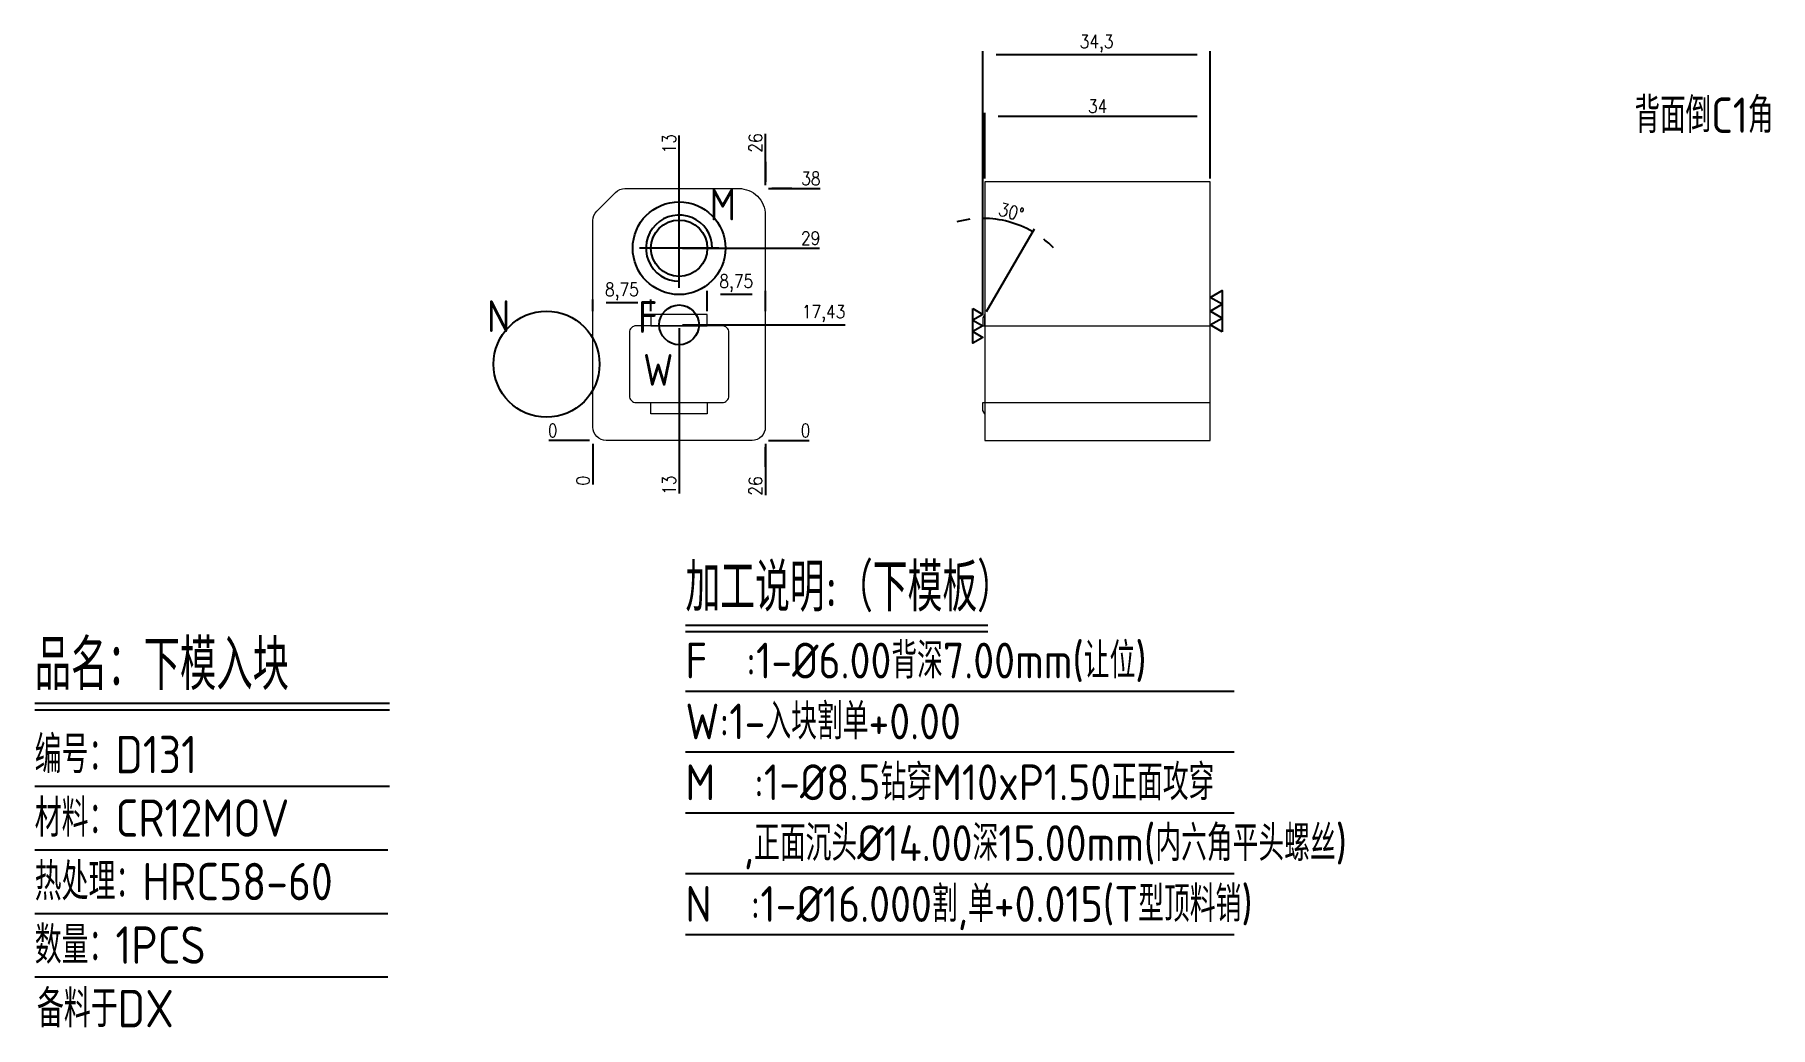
# Model space of a CAD drawing. Header units: millimetres. Extents: x 121801 to 122063, y -5222 to -5072.
import ezdxf
from ezdxf.enums import TextEntityAlignment as Align

# ---------------------------------------------------------------- set-up
doc = ezdxf.new("R2010")
doc.units = ezdxf.units.MM
for name, pattern in [('CENTER', [0]), ('DASHED', [0]), ('HIDDEN', [0])]:
    doc.linetypes.add(name, pattern=pattern)
for name, color, linetype in [('DIE_P', 2, 'Continuous'), ('DIM', 4, 'Continuous'), ('PRESS', 3, 'Continuous'), ('TEXT', 4, 'Continuous')]:
    doc.layers.add(name, color=color, linetype=linetype)
doc.styles.add('gbenor', font='gbenor.shx', dxfattribs={"bigfont": 'gbcbig.shx'})
doc.styles.get("Standard").update_dxf_attribs({"font": 'txt.shx', "width": 0.85, "bigfont": 'ctxt.shx'})
doc.dimstyles.new('T-2-WX', dxfattribs={"dimtxt": 2, "dimasz": 2, "dimexe": 0.5, "dimexo": 0.5, "dimgap": 0.5, "dimtad": 1, "dimtxsty": 'Standard', "dimblk": 'OPEN30', "dimcen": 0, "dimazin": 3, "dimtfac": 1, "dimtmove": 0, "dimatfit": 3, "dimldrblk": 'OPEN30', "dimlwd": -1, "dimlwe": -1})

# ---------------------------------------------------------------- blocks, each defined once
blk = doc.blocks.new('*D7579')
at = {"layer": 'Defpoints', "color": 0}
for p in [(121885.47, -5133.1), (121911.47, -5133.1), (121916.47, -5133.1)]:
    blk.add_point(p, dxfattribs=at)
at = {"layer": 'DIM', "color": 0}
blk.add_line((121911.97, -5133.1), (121918.1, -5133.1), dxfattribs=at)
at = {"layer": 'DIM', "color": 0, "insert": (121917.53, -5131.6), "char_height": 2, "attachment_point": 5}
blk.add_mtext('0', dxfattribs=at)
blk = doc.blocks.new('_Open30')
blk = doc.blocks.new('*D7580')
at = {"layer": 'Defpoints', "color": 0}
for p in [(121898.47, -5115.67), (121916.47, -5115.67), (121885.47, -5133.1)]:
    blk.add_point(p, dxfattribs=at)
at = {"layer": 'DIM', "color": 0}
for p, q in [((121898.97, -5115.67), (121908.47, -5115.67)), ((121908.47, -5115.67), (121912.47, -5115.67)), ((121912.47, -5115.67), (121923.52, -5115.67))]:
    blk.add_line(p, q, dxfattribs=at)
at = {"layer": 'DIM', "color": 0, "insert": (121920.25, -5113.98), "char_height": 2, "attachment_point": 5}
blk.add_mtext('17,43', dxfattribs=at)
blk = doc.blocks.new('*D7581')
at = {"layer": 'Defpoints', "color": 0}
for p in [(121898.47, -5104.1), (121916.47, -5104.1), (121885.47, -5133.1)]:
    blk.add_point(p, dxfattribs=at)
at = {"layer": 'DIM', "color": 0}
for p, q in [((121898.97, -5104.1), (121908.47, -5104.1)), ((121908.47, -5104.1), (121912.47, -5104.1)), ((121912.47, -5104.1), (121919.64, -5104.1))]:
    blk.add_line(p, q, dxfattribs=at)
at = {"layer": 'DIM', "color": 0, "insert": (121918.3, -5102.6), "char_height": 2, "attachment_point": 5}
blk.add_mtext('29', dxfattribs=at)
blk = doc.blocks.new('*D7582')
at = {"layer": 'Defpoints', "color": 0}
for p in [(121911.47, -5095.1), (121916.47, -5095.1), (121885.47, -5133.1)]:
    blk.add_point(p, dxfattribs=at)
at = {"layer": 'DIM', "color": 0}
for p, q in [((121911.97, -5095.1), (121915.47, -5095.1)), ((121915.47, -5095.1), (121912.47, -5095.1)), ((121912.47, -5095.1), (121919.72, -5095.1))]:
    blk.add_line(p, q, dxfattribs=at)
at = {"layer": 'DIM', "color": 0, "insert": (121918.34, -5093.6), "char_height": 2, "attachment_point": 5}
blk.add_mtext('38', dxfattribs=at)
blk = doc.blocks.new('*D7583')
at = {"layer": 'Defpoints', "color": 0}
for p in [(121880.47, -5133.1), (121885.47, -5133.1), (121885.47, -5133.1)]:
    blk.add_point(p, dxfattribs=at)
at = {"layer": 'DIM', "color": 0}
blk.add_line((121884.97, -5133.1), (121878.83, -5133.1), dxfattribs=at)
at = {"layer": 'DIM', "color": 0, "insert": (121879.4, -5131.6), "char_height": 2, "attachment_point": 5}
blk.add_mtext('0', dxfattribs=at)
blk = doc.blocks.new('*D7584')
at = {"layer": 'Defpoints', "color": 0}
for p in [(121885.47, -5133.1), (121911.47, -5133.1), (121911.47, -5138.1)]:
    blk.add_point(p, dxfattribs=at)
at = {"layer": 'DIM', "color": 0}
for p, q in [((121911.47, -5133.6), (121911.47, -5137.1)), ((121911.47, -5137.1), (121911.47, -5134.1)), ((121911.47, -5134.1), (121911.47, -5141.36))]:
    blk.add_line(p, q, dxfattribs=at)
at = {"layer": 'DIM', "color": 0, "insert": (121909.97, -5139.98), "char_height": 2, "attachment_point": 5, "rotation": 90}
blk.add_mtext('26', dxfattribs=at)
blk = doc.blocks.new('*D7585')
at = {"layer": 'Defpoints', "color": 0}
for p in [(121898.47, -5115.67), (121885.47, -5133.1), (121898.47, -5138.1)]:
    blk.add_point(p, dxfattribs=at)
at = {"layer": 'DIM', "color": 0}
for p, q in [((121898.47, -5116.17), (121898.47, -5130.1)), ((121898.47, -5130.1), (121898.47, -5134.1)), ((121898.47, -5134.1), (121898.47, -5141.11))]:
    blk.add_line(p, q, dxfattribs=at)
at = {"layer": 'DIM', "color": 0, "insert": (121896.97, -5139.86), "char_height": 2, "attachment_point": 5, "rotation": 90}
blk.add_mtext('13', dxfattribs=at)
blk = doc.blocks.new('*D7586')
at = {"layer": 'Defpoints', "color": 0}
for p in [(121885.47, -5133.1), (121885.47, -5133.1), (121885.47, -5138.1)]:
    blk.add_point(p, dxfattribs=at)
at = {"layer": 'DIM', "color": 0}
blk.add_line((121885.47, -5133.6), (121885.47, -5139.74), dxfattribs=at)
at = {"layer": 'DIM', "color": 0, "insert": (121883.97, -5139.17), "char_height": 2, "attachment_point": 5, "rotation": 90}
blk.add_mtext('0', dxfattribs=at)
blk = doc.blocks.new('*D7587')
at = {"layer": 'Defpoints', "color": 0}
for p in [(121911.47, -5090.1), (121911.47, -5095.1), (121885.47, -5133.1)]:
    blk.add_point(p, dxfattribs=at)
at = {"layer": 'DIM', "color": 0}
for p, q in [((121911.47, -5094.1), (121911.47, -5086.85)), ((121911.47, -5094.6), (121911.47, -5091.1)), ((121911.47, -5091.1), (121911.47, -5094.1))]:
    blk.add_line(p, q, dxfattribs=at)
at = {"layer": 'DIM', "color": 0, "insert": (121909.97, -5088.23), "char_height": 2, "attachment_point": 5, "rotation": 90}
blk.add_mtext('26', dxfattribs=at)
blk = doc.blocks.new('*D7588')
at = {"layer": 'Defpoints', "color": 0}
for p in [(121898.47, -5090.1), (121898.47, -5104.1), (121885.47, -5133.1)]:
    blk.add_point(p, dxfattribs=at)
at = {"layer": 'DIM', "color": 0}
for p, q in [((121898.47, -5094.1), (121898.47, -5087.09)), ((121898.47, -5098.1), (121898.47, -5094.1)), ((121898.47, -5103.6), (121898.47, -5098.1))]:
    blk.add_line(p, q, dxfattribs=at)
at = {"layer": 'DIM', "color": 0, "insert": (121896.97, -5088.35), "char_height": 2, "attachment_point": 5, "rotation": 90}
blk.add_mtext('13', dxfattribs=at)
blk = doc.blocks.new('*D7589')
at = {"layer": 'Defpoints', "color": 0}
for p in [(121978.59, -5084.18), (121944.59, -5094.1), (121978.59, -5094.1)]:
    blk.add_point(p, dxfattribs=at)
at = {"layer": 'DIM', "color": 0}
for p, q in [((121944.59, -5093.6), (121944.59, -5083.68)), ((121978.59, -5093.6), (121978.59, -5083.68)), ((121946.59, -5084.18), (121976.59, -5084.18))]:
    blk.add_line(p, q, dxfattribs=at)
at = {"layer": 'DIM', "color": 0, "insert": (121961.59, -5082.68), "char_height": 2, "attachment_point": 5}
blk.add_mtext('34', dxfattribs=at)
blk = doc.blocks.new('*D7590')
at = {"layer": 'Defpoints', "color": 0}
for p in [(121978.59, -5074.9), (121978.59, -5094.1), (121944.29, -5114.62)]:
    blk.add_point(p, dxfattribs=at)
at = {"layer": 'DIM', "color": 0}
for p, q in [((121944.29, -5114.12), (121944.29, -5074.4)), ((121946.29, -5074.9), (121976.59, -5074.9)), ((121978.59, -5093.6), (121978.59, -5074.4))]:
    blk.add_line(p, q, dxfattribs=at)
at = {"layer": 'DIM', "color": 0, "insert": (121961.44, -5073.21), "char_height": 2, "attachment_point": 5}
blk.add_mtext('34,3', dxfattribs=at)
blk = doc.blocks.new('*D7591')
at = {"layer": 'Defpoints', "color": 0}
for p in [(121885.47, -5112.33), (121885.47, -5114.1), (121894.22, -5114.1)]:
    blk.add_point(p, dxfattribs=at)
at = {"layer": 'DIM', "color": 0}
for p, q in [((121885.47, -5113.6), (121885.47, -5111.83)), ((121892.22, -5112.33), (121887.47, -5112.33)), ((121894.22, -5113.6), (121894.22, -5111.83))]:
    blk.add_line(p, q, dxfattribs=at)
at = {"layer": 'DIM', "color": 0, "insert": (121889.84, -5110.64), "char_height": 2, "attachment_point": 5}
blk.add_mtext('8,75', dxfattribs=at)
blk = doc.blocks.new('*D7592')
at = {"layer": 'Defpoints', "color": 0}
for p in [(121911.47, -5111.06), (121902.72, -5114.1), (121911.47, -5114.1)]:
    blk.add_point(p, dxfattribs=at)
at = {"layer": 'DIM', "color": 0}
for p, q in [((121902.72, -5113.6), (121902.72, -5110.56)), ((121904.72, -5111.06), (121909.47, -5111.06)), ((121911.47, -5113.6), (121911.47, -5110.56))]:
    blk.add_line(p, q, dxfattribs=at)
at = {"layer": 'DIM', "color": 0, "insert": (121907.09, -5109.37), "char_height": 2, "attachment_point": 5}
blk.add_mtext('8,75', dxfattribs=at)
blk = doc.blocks.new('*D7593')
at = {"layer": 'Defpoints', "color": 0}
for p in [(121949.43, -5100.51), (121944.29, -5114.62), (121944.29, -5114.62), (121944.59, -5114.1), (121944.29, -5115.82)]:
    blk.add_point(p, dxfattribs=at)
at = {"layer": 'DIM', "color": 0}
for p, q in [((121944.29, -5114.12), (121944.29, -5099.11)), ((121944.84, -5113.67), (121952.05, -5101.19))]:
    blk.add_line(p, q, dxfattribs=at)
for start, end in [(60, 90), (97.6391, 105.2783), (44.7217, 52.3609)]:
    blk.add_arc((121944.29, -5114.62), 15.01, start, end, dxfattribs=at)
at = {"layer": 'DIM', "color": 0, "insert": (121948.58, -5098.63), "char_height": 2, "attachment_point": 5, "rotation": 345}
blk.add_mtext('30%%d', dxfattribs=at)

msp = doc.modelspace()

# ---------------------------------------------------------------- linework, layer by layer
at = {"layer": 'DIE_P', "color": 1, "linetype": 'HIDDEN', "lineweight": 15}
for p, q in [((121944.591, -5115.821), (121978.591, -5115.821)), ((121944.591, -5127.385), (121978.591, -5127.385))]:
    msp.add_line(p, q, dxfattribs=at)
at = {"layer": 'DIE_P', "linetype": 'Continuous', "lineweight": 15, "elevation": 0}
for points in [[(121944.591, -5094.103), (121944.591, -5133.103), (121978.591, -5133.103), (121978.591, -5094.103)], [(121902.717, -5115.821), (121902.717, -5114.102), (121894.217, -5114.102), (121894.217, -5115.821)], [(121902.717, -5127.385), (121902.717, -5129.104), (121894.217, -5129.104), (121894.217, -5127.385)]]:
    msp.add_lwpolyline(points, close=True, dxfattribs=at)
at = {"layer": 'DIE_P', "linetype": 'Continuous', "lineweight": 15}
msp.add_lwpolyline([(121885.467, -5131.103), (121885.467, -5099.932, -0.1989124), (121886.052, -5098.517), (121888.881, -5095.689, -0.1989124), (121890.295, -5095.103), (121907.467, -5095.103, -0.4142136), (121911.467, -5099.103), (121911.467, -5131.103, -0.4142136), (121909.467, -5133.103), (121887.467, -5133.103, -0.4142136)], format="xyb", close=True, dxfattribs=at)
at = {"layer": 'DIE_P'}
msp.add_lwpolyline([(121903.467, -5104.103, 2.4142136), (121898.467, -5109.103)], format="xyb", dxfattribs=at)
at = {"layer": 'DIE_P', "linetype": 'CENTER'}
for points in [[(121898.467, -5110.103), (121898.467, -5098.103)], [(121904.467, -5104.103), (121892.467, -5104.103)]]:
    msp.add_lwpolyline(points, dxfattribs=at)
at = {"layer": 'DIE_P', "color": 4, "elevation": 0}
msp.add_lwpolyline([(121980.391, -5116.721), (121978.591, -5115.682), (121980.391, -5114.642), (121978.591, -5113.603), (121980.391, -5112.564), (121978.591, -5111.525), (121980.391, -5110.485), (121980.391, -5116.721)], close=True, dxfattribs=at)
at = {"layer": 'DIE_P', "lineweight": 15}
for points in [[(121944.291, -5114.621), (121944.291, -5115.821), (121944.591, -5115.821), (121944.591, -5114.102)], [(121944.291, -5128.585), (121944.291, -5127.385), (121944.591, -5127.385), (121944.591, -5129.104)]]:
    msp.add_lwpolyline(points, close=True, dxfattribs=at)
at = {"layer": 'DIE_P', "color": 1, "linetype": 'Continuous', "lineweight": 15}
msp.add_lwpolyline([(121890.967, -5116.821), (121890.967, -5126.385, 0.4142136), (121891.967, -5127.385), (121904.967, -5127.385, 0.4142136), (121905.967, -5126.385), (121905.967, -5116.821, 0.4142136), (121904.967, -5115.821), (121891.967, -5115.821, 0.4142136)], format="xyb", close=True, dxfattribs=at)
at = {"layer": 'DIE_P', "linetype": 'Continuous'}
msp.add_circle((121898.467, -5104.103), 7, dxfattribs=at)
at = {"layer": 'DIE_P'}
msp.add_circle((121898.467, -5104.103), 4.25, dxfattribs=at)
at = {"layer": 'DIE_P', "color": 52, "linetype": 'DASHED', "ltscale": 0.5}
msp.add_circle((121898.467, -5115.671), 3, dxfattribs=at)
at = {"layer": 'DIE_P', "color": 1}
msp.add_circle((121878.467, -5121.603), 8, dxfattribs=at)
at = {"layer": 'DIM', "color": 4, "linetype": 'Continuous', "lineweight": 25}
for p, q in [((121801.263, -5172.744), (121854.785, -5172.744)), ((121801.263, -5173.73), (121854.785, -5173.73)), ((121801.263, -5185.285), (121854.785, -5185.285)), ((121801.263, -5194.867), (121854.552, -5194.867)), ((121801.263, -5204.45), (121854.552, -5204.45)), ((121801.263, -5214.032), (121854.552, -5214.032))]:
    msp.add_line(p, q, dxfattribs=at)
at = {"layer": 'PRESS', "color": 4}
msp.add_lwpolyline([(121942.791, -5113.223), (121944.291, -5114.089), (121942.791, -5114.955), (121944.291, -5115.821), (121942.791, -5116.687), (121944.291, -5117.553), (121942.791, -5118.419), (121942.791, -5113.223)], close=True, dxfattribs=at)
at = {"layer": 'TEXT', "color": 3}
for p, q in [((121899.415, -5161), (121945.035, -5161)), ((121899.415, -5161.945), (121945.035, -5161.945)), ((121899.415, -5170.909), (121982.174, -5170.909)), ((121899.415, -5180.089), (121982.174, -5180.089)), ((121899.415, -5189.269), (121982.174, -5189.269)), ((121899.415, -5198.449), (121982.174, -5198.449)), ((121899.415, -5207.629), (121982.174, -5207.629))]:
    msp.add_line(p, q, dxfattribs=at)

# ---------------------------------------------------------------- texts
at = {"layer": 'DIM', "color": 3, "linetype": 'Continuous', "lineweight": 25, "style": 'gbenor'}
for s, height, p in [('品名：下模入块', 7.6094, (121801.263, -5170.771)), ('编号：D131', 5.6366, (121801.263, -5183.312)), ('材料：CR12MOV', 5.6366, (121801.263, -5192.895)), ('热处理：HRC58-60', 5.63657, (121801.263, -5202.477)), ('数量：1PCS', 5.6366, (121801.263, -5212.059)), ('备料于DX', 5.6366, (121801.606, -5221.641))]:
    msp.add_text(s, height=height, dxfattribs=at).set_placement(p)
at = {"layer": 'TEXT', "color": 4, "lineweight": 18, "style": 'gbenor'}
msp.add_text('背面倒C1角', height=5.348, dxfattribs=at).set_placement((122042.583, -5086.718))
at = {"layer": 'TEXT', "color": 4, "style": 'gbenor'}
for s, p in [('M', (121905.057, -5097.513)), ('N', (121871.24, -5114.376)), ('F', (121893.742, -5114.496)), ('W', (121895.318, -5122.46))]:
    msp.add_text(s, height=4.8, dxfattribs=at).set_placement(p, align=Align.MIDDLE_CENTER)
for s, height, p in [('加工说明:（下模板）', 7.29, (121899.415, -5158.921)), ('F  :1-%%c6.00背深7.00mm(让位)', 5.4, (121899.415, -5169.019)), ('M  :1-%%c8.5钻穿M10xP1.50正面攻穿', 5.4, (121899.415, -5187.379)), ('   ,正面沉头%%C14.00深15.00mm(内六角平头螺丝)', 5.4, (121899.415, -5196.559))]:
    msp.add_text(s, height=height, dxfattribs=at).set_placement(p)
at = {"layer": 'TEXT', "color": 1, "style": 'gbenor'}
for s, p in [('W:1-入块割单+0.00', (121899.415, -5178.199)), ('N  :1-%%c16.000割,单+0.015(T型顶料销)', (121899.415, -5205.739))]:
    msp.add_text(s, height=5.4, dxfattribs=at).set_placement(p)

# ---------------------------------------------------------------- dimensions: what is measured, and where the dimension line sits
at = {"layer": 'DIM', "color": 4}
for base, p1, p2, picture, middle in [((121978.591, -5074.901), (121944.291, -5114.621), (121978.591, -5094.103, 0), '*D7590', (121961.441, -5073.211)), ((121978.591, -5084.179), (121944.591, -5094.103, 0), (121978.591, -5094.103, 0), '*D7589', (121961.591, -5082.679)), ((121885.467, -5112.327), (121894.217, -5114.102, 0), (121885.467, -5114.102), '*D7591', (121889.842, -5110.636)), ((121911.467, -5111.064), (121902.717, -5114.102, 0), (121911.467, -5114.102), '*D7592', (121907.092, -5109.373))]:
    dim = msp.add_linear_dim(base=base, p1=p1, p2=p2, dimstyle='T-2-WX', dxfattribs=at)
    dim.commit()
    dim.dimension.update_dxf_attribs({"geometry": picture, "text_midpoint": middle})
for feature_location, offset, dtype, origin, picture, middle in [((121911.467, -5095.103), (0, 5), 1, (121885.467, -5133.103), '*D7587', (121909.967, -5088.227)), ((121898.467, -5104.103), (0, 14), 1, (121885.467, -5133.103), '*D7588', (121896.967, -5088.348)), ((121911.467, -5095.103), (5, 0), 0, (121885.467, -5133.103), '*D7582', (121918.343, -5093.603)), ((121898.467, -5104.103), (18, 0), 0, (121885.467, -5133.103), '*D7581', (121918.302, -5102.603)), ((121898.467, -5115.671), (18, 0), 0, (121885.467, -5133.103), '*D7580', (121920.245, -5113.981)), ((121898.467, -5115.671), (0, -22.432), 1, (121885.467, -5133.103), '*D7585', (121896.967, -5139.858)), ((121885.46653102, -5133.103111037), (-5, 0), 0, (121885.46653102, -5133.103111037), '*D7583', (121879.399864353, -5131.603111037)), ((121911.46653104, -5133.103111037), (5, 0), 0, (121885.46653102, -5133.103111037), '*D7579', (121917.533197707, -5131.603111037)), ((121885.46653102, -5133.103111037), (0, -5), 1, (121885.46653102, -5133.103111037), '*D7586', (121883.96653102, -5139.169777704)), ((121911.467, -5133.103), (0, -5), 1, (121885.467, -5133.103), '*D7584', (121909.967, -5139.979))]:
    dim = msp.add_ordinate_dim(feature_location=feature_location, offset=offset, dtype=dtype, origin=origin, dimstyle='T-2-WX', dxfattribs=at)
    dim.commit()
    dim.dimension.update_dxf_attribs({"geometry": picture, "text_midpoint": middle})
dim = msp.add_angular_dim_2l(base=(121949.4256, -5100.515), line1=((121944.5913, -5114.1018), (121944.2913, -5114.6214)), line2=((121944.2913, -5114.6214), (121944.2913, -5115.8214)), dimstyle='T-2-WX', dxfattribs=at)
dim.commit()
dim.dimension.update_dxf_attribs({"geometry": '*D7593', "text_midpoint": (121948.5771, -5098.6263)})

doc.saveas('drawing.dxf')
